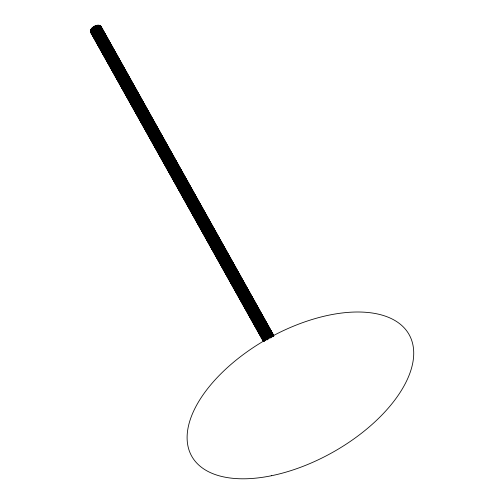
<?xml version="1.0" encoding="UTF-8"?>
<svg xmlns="http://www.w3.org/2000/svg" width="504" height="504" viewBox="0 0 504 504"><rect width="100%" height="100%" fill="white"/><g stroke="black" fill="none" stroke-linecap="round" stroke-linejoin="round"><path stroke-width="0.76" d="M263.51 341.618L90.481 32.023C89.435 27.292 99.905 22.012 101.147 27.613M91.508 32.943L90.481 32.023M100.737 25.969L273.767 335.563M101.165 26.869L273.426 335.097M100.479 25.736L273.886 336.017M100.164 25.54L273.577 335.821M149.871 114.792L150.639 116.166M159.466 131.953L160.228 133.327M252.693 298.765L253.455 300.138M99.805 25.389L273.596 336.357M99.395 25.282L273.187 336.25M98.948 25.219L272.74 336.187M98.456 25.2L272.255 336.168M97.94 25.225L272.122 336.88M97.398 25.301L271.58 336.956M96.844 25.414L271.404 337.756M96.27 25.572L270.446 337.226M95.691 25.773L270.251 338.115M95.111 26.013L269.287 337.667M94.544 26.284L269.104 338.625M93.983 26.592L268.544 338.934M93.448 26.933L268.008 339.274M92.938 27.298L267.498 339.639M92.459 27.682L267.019 340.024M92.018 28.085L266.194 339.734M91.615 28.495L265.797 340.15M91.262 28.923L265.444 340.572M90.966 29.345L264.757 340.313M90.714 29.774L264.512 340.736M90.525 30.19L264.317 341.158M90.392 30.593L264.191 341.561M90.323 30.99L263.737 341.271M90.317 31.355L263.724 341.636M90.367 31.702L263.529 341.466M271.688 475.688A124.551 65.451 -29.2 0 0 409.702 335.696A124.551 65.451 -29.2 0 0 219.845 374.825A124.551 65.451 -29.2 0 0 271.688 475.688"/></g></svg>
